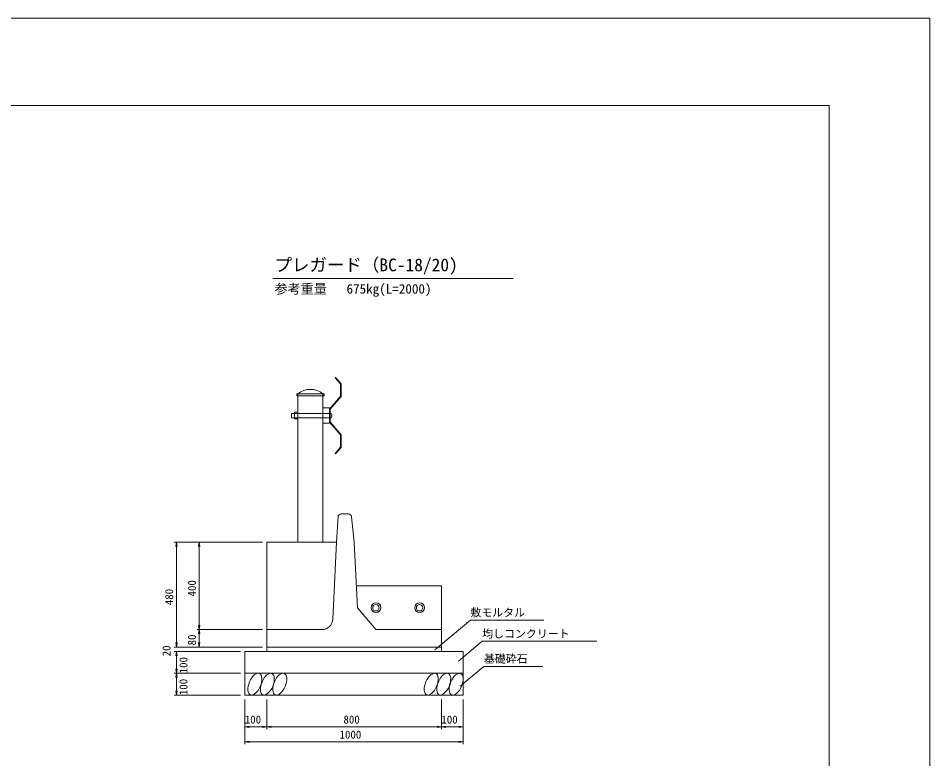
# Model space of a CAD drawing. Units: millimetres on the paper. Extents: x 0 to 841, y 0 to 594.
# Drawn here: x 632.3 to 841, y 424.4 to 594 of the extents above; entities that cross this region are included whole.
import ezdxf
from ezdxf.enums import TextEntityAlignment as Align

# ---------------------------------------------------------------- set-up
doc = ezdxf.new("R2010")
doc.units = ezdxf.units.MM
for name, color, linetype, lineweight in [('D-STR-DIM（寸法）', 7, 'Continuous', 18), ('D-STR-HTXT（旗揚げ）', 7, 'Continuous', 18), ('D-STR-STRn（構造物）', 7, 'Continuous', 18), ('D-STR（構造物外形線）', 1, 'Continuous', 18), ('D-TTL(外枠）', 2, 'Continuous', 18), ('DEFPOINTS_2', 8, 'Continuous', 18)]:
    doc.layers.add(name, color=color, linetype=linetype, lineweight=lineweight)
doc.layers.add('D-STR-TXT（文字）', color=7, linetype='Continuous')
doc.layers.add('D-TTL-TXT（文字）', color=7, linetype='Continuous')
doc.styles.add('ＭＳ ゴシック', font='')
doc.styles.get('ＭＳ ゴシック').set_extended_font_data('MS Gothic')

msp = doc.modelspace()

# ---------------------------------------------------------------- linework, layer by layer
at = {"layer": 'D-STR-DIM（寸法）'}
for p, q in [((688.211, 474.012), (668.024, 474.012)), ((668.357, 473.012), (668.524, 474.012)), ((668.524, 474.012), (668.691, 473.012)), ((668.524, 474.012), (668.524, 473.012)), ((688.211, 474.012), (673.246, 474.012)), ((673.579, 473.012), (673.746, 474.012)), ((673.746, 474.012), (673.913, 473.012)), ((673.746, 474.012), (673.746, 473.012)), ((668.524, 473.012), (668.524, 451.012)), ((673.746, 473.012), (673.746, 455.012)), ((673.746, 454.012), (673.579, 455.012)), ((673.913, 455.012), (673.746, 454.012)), ((673.746, 454.012), (673.746, 455.012)), ((688.211, 454.012), (673.246, 454.012)), ((688.211, 454.012), (673.246, 454.012)), ((673.579, 453.012), (673.746, 454.012)), ((673.746, 454.012), (673.913, 453.012)), ((673.746, 454.012), (673.746, 453.012)), ((673.746, 453.012), (673.746, 451.012)), ((668.524, 450.012), (668.357, 451.012)), ((668.524, 450.012), (668.357, 451.012)), ((668.524, 451.012), (668.524, 452.012)), ((668.691, 451.012), (668.524, 450.012)), ((668.524, 450.012), (668.524, 451.012)), ((668.691, 451.012), (668.524, 450.012)), ((668.524, 450.012), (668.524, 451.012)), ((673.746, 450.012), (673.579, 451.012)), ((673.913, 451.012), (673.746, 450.012)), ((673.746, 450.012), (673.746, 451.012)), ((688.211, 450.012), (668.024, 450.012)), ((688.211, 450.012), (668.024, 450.012)), ((683.211, 449.012), (668.024, 449.012)), ((683.211, 449.012), (668.024, 449.012)), ((668.357, 448.012), (668.524, 449.012)), ((668.357, 448.012), (668.524, 449.012)), ((668.524, 449.012), (668.691, 448.012)), ((668.524, 449.012), (668.524, 448.012)), ((668.524, 449.012), (668.691, 448.012)), ((668.524, 449.012), (668.524, 448.012)), ((688.211, 450.012), (673.246, 450.012)), ((668.524, 448.012), (668.524, 445.012)), ((668.524, 448.012), (668.524, 447.012)), ((668.524, 444.012), (668.357, 445.012)), ((668.691, 445.012), (668.524, 444.012)), ((668.524, 444.012), (668.524, 445.012)), ((683.211, 444.012), (668.024, 444.012)), ((683.211, 444.012), (668.024, 444.012)), ((668.357, 443.012), (668.524, 444.012)), ((668.524, 444.012), (668.691, 443.012)), ((668.524, 444.012), (668.524, 443.012)), ((668.524, 440.012), (668.524, 443.012)), ((683.211, 439.012), (668.024, 439.012)), ((668.524, 439.012), (668.357, 440.012)), ((668.691, 440.012), (668.524, 439.012)), ((668.524, 439.012), (668.524, 440.012)), ((684.211, 438.012), (684.211, 431.228)), ((684.211, 438.012), (684.211, 427.788)), ((689.211, 438.012), (689.211, 431.228)), ((689.211, 438.012), (689.211, 431.228)), ((729.211, 438.012), (729.211, 431.228)), ((729.211, 438.012), (729.211, 431.228)), ((734.211, 438.012), (734.211, 431.228)), ((734.211, 438.012), (734.211, 427.788)), ((684.211, 431.728), (685.211, 431.895)), ((685.211, 431.562), (684.211, 431.728)), ((684.211, 431.728), (685.211, 431.728)), ((685.211, 431.728), (688.211, 431.728)), ((688.211, 431.895), (689.211, 431.728)), ((689.211, 431.728), (688.211, 431.562)), ((689.211, 431.728), (688.211, 431.728)), ((689.211, 431.728), (690.211, 431.895)), ((690.211, 431.562), (689.211, 431.728)), ((689.211, 431.728), (690.211, 431.728)), ((690.211, 431.728), (728.211, 431.728)), ((728.211, 431.895), (729.211, 431.728)), ((729.211, 431.728), (728.211, 431.562)), ((729.211, 431.728), (728.211, 431.728)), ((729.211, 431.728), (730.211, 431.895)), ((730.211, 431.562), (729.211, 431.728)), ((729.211, 431.728), (730.211, 431.728)), ((733.211, 431.728), (730.211, 431.728)), ((733.211, 431.895), (734.211, 431.728)), ((734.211, 431.728), (733.211, 431.562)), ((734.211, 431.728), (733.211, 431.728)), ((684.211, 428.288), (685.211, 428.455)), ((685.211, 428.122), (684.211, 428.288)), ((684.211, 428.288), (685.211, 428.288)), ((733.211, 428.288), (685.211, 428.288)), ((733.211, 428.455), (734.211, 428.288)), ((734.211, 428.288), (733.211, 428.122)), ((734.211, 428.288), (733.211, 428.288))]:
    msp.add_line(p, q, dxfattribs=at)
at = {"layer": 'D-STR-HTXT（旗揚げ）'}
for p, q in [((690.607, 534.426), (745.592, 534.426)), ((727.702, 449.371), (735.825, 456.181)), ((752.681, 456.181), (735.825, 456.181)), ((733.123, 446.785), (738.539, 451.325)), ((764.763, 451.325), (738.539, 451.325)), ((733.502, 441.046), (738.918, 445.585)), ((752.391, 445.585), (738.918, 445.585))]:
    msp.add_line(p, q, dxfattribs=at)
at = {"layer": 'D-STR-STRn（構造物）'}
for p, q in [((704.881, 511.687), (704.968, 511.762)), ((704.881, 511.687), (706.103, 510.262)), ((704.968, 511.762), (706.219, 510.304)), ((706.103, 510.262), (706.103, 507.43)), ((706.219, 510.304), (706.219, 507.387)), ((702.318, 508.012), (696.103, 508.012)), ((696.103, 508.012), (696.103, 507.512)), ((702.318, 507.512), (696.103, 507.512)), ((696.354, 508.012), (696.354, 474.012)), ((702.068, 508.012), (702.068, 474.012)), ((702.318, 508.012), (702.318, 507.512)), ((706.103, 507.43), (703.603, 504.513)), ((706.219, 507.387), (703.718, 504.471)), ((694.853, 503.512), (703.718, 503.512)), ((694.853, 503.512), (694.853, 502.512)), ((695.553, 503.762), (696.354, 503.762)), ((695.553, 503.762), (695.553, 502.262)), ((702.068, 504.762), (703.603, 504.762)), ((703.603, 504.762), (703.603, 501.262)), ((703.603, 504.513), (703.603, 501.511)), ((703.718, 504.471), (703.718, 501.554)), ((694.853, 502.512), (703.718, 502.512)), ((695.553, 502.262), (696.354, 502.262)), ((702.068, 501.262), (703.603, 501.262)), ((703.603, 501.511), (706.103, 498.595)), ((703.718, 501.554), (706.219, 498.637)), ((706.103, 498.595), (706.103, 495.763)), ((706.219, 498.637), (706.219, 495.721)), ((706.103, 495.763), (704.881, 494.337)), ((706.219, 495.721), (704.968, 494.262)), ((704.881, 494.337), (704.968, 494.262)), ((684.211, 449.012), (684.211, 439.012)), ((734.211, 449.012), (684.211, 449.012)), ((689.211, 450.012), (689.211, 449.012)), ((729.211, 450.012), (729.211, 449.012)), ((734.211, 449.012), (734.211, 439.012)), ((734.211, 444.012), (684.211, 444.012)), ((734.211, 439.012), (684.211, 439.012))]:
    msp.add_line(p, q, dxfattribs=at)
for centre, radius, start, end in [((699.211, 504.43), 4.583, 51.4244, 128.57564), ((703.468, 503.012), 0.65, 292.62005, 67.37991)]:
    msp.add_arc(centre, radius, start, end, dxfattribs=at)
for centre in [(686.494, 441.512), (689.346, 441.512), (692.197, 441.512), (726.873, 441.512), (729.724, 441.512), (732.576, 441.512)]:
    msp.add_ellipse(centre, major_axis=(1.03, 2.445), ratio=0.500113, dxfattribs=at)
at = {"layer": 'D-STR（構造物外形線）'}
for p, q in [((706.271, 480.512), (707.882, 480.512)), ((705.211, 474.012), (705.522, 479.803)), ((708.628, 479.837), (709.211, 474.012)), ((689.211, 450.012), (689.211, 474.012)), ((689.211, 474.012), (705.211, 474.012)), ((705.211, 474.012), (704.33, 456.387)), ((709.211, 474.012), (709.961, 459.012)), ((729.211, 464.012), (709.711, 464.012)), ((729.211, 464.012), (729.211, 454.012)), ((709.961, 459.012), (714.211, 454.012)), ((689.211, 454.012), (701.833, 454.012)), ((714.211, 454.012), (729.211, 454.012)), ((729.211, 450.012), (729.211, 454.012)), ((689.211, 450.012), (729.211, 450.012))]:
    msp.add_line(p, q, dxfattribs=at)
for centre, radius in [((714.211, 459.012), 1.125), ((714.211, 459.012), 0.75), ((724.211, 459.012), 1.125), ((724.211, 459.012), 0.75)]:
    msp.add_circle(centre, radius, dxfattribs=at)
for centre, radius, start, end in [((706.271, 479.762), 0.75, 90, 176.92331), ((707.882, 479.762), 0.75, 5.71605, 90), ((701.833, 456.512), 2.5, 270, 357.13759)]:
    msp.add_arc(centre, radius, start, end, dxfattribs=at)
at = {"layer": 'D-TTL(外枠）'}
for p, q in [((23, 574), (818, 574)), ((818, 574), (818, 20))]:
    msp.add_line(p, q, dxfattribs=at)
at = {"layer": 'DEFPOINTS_2'}
for p in [(0, 594), (841, 0)]:
    msp.add_line(p, (841, 594), dxfattribs=at)

# ---------------------------------------------------------------- texts
at = {"layer": 'D-STR-DIM（寸法）', "style": 'ＭＳ ゴシック'}
for s, p in [('400', (673.546, 461.588)), ('480', (668.324, 459.588)), ('80', (673.546, 450.382)), ('20', (667.724, 447.875)), ('100', (671.6, 443.981)), ('100', (671.6, 438.981))]:
    msp.add_text(s, height=1.833, rotation=90, dxfattribs=at).set_placement(p, align=Align.BOTTOM_LEFT)
for s, p in [('100', (684.179, 431.928)), ('800', (706.768, 431.928)), ('100', (729.179, 431.928)), ('1000', (705.867, 428.488))]:
    msp.add_text(s, height=1.833, dxfattribs=at).set_placement(p, align=Align.BOTTOM_LEFT)
at = {"layer": 'D-STR-TXT（文字）', "style": 'ＭＳ ゴシック'}
for s, p in [('敷モルタル', (735.825, 456.434)), ('均しコンクリート', (738.539, 451.577)), ('基礎砕石', (738.918, 445.838))]:
    msp.add_text(s, height=1.833, dxfattribs=at).set_placement(p, align=Align.BOTTOM_LEFT)
at = {"layer": 'D-TTL-TXT（文字）', "style": 'ＭＳ ゴシック'}
for s, height, p in [('プレガード（BC-18/20)', 2.933, (690.983, 535.169)), ('参考重量\u3000 675kg(L=2000)', 2.199, (690.983, 530.265))]:
    msp.add_text(s, height=height, dxfattribs=at).set_placement(p, align=Align.BOTTOM_LEFT)

doc.saveas('drawing.dxf')
